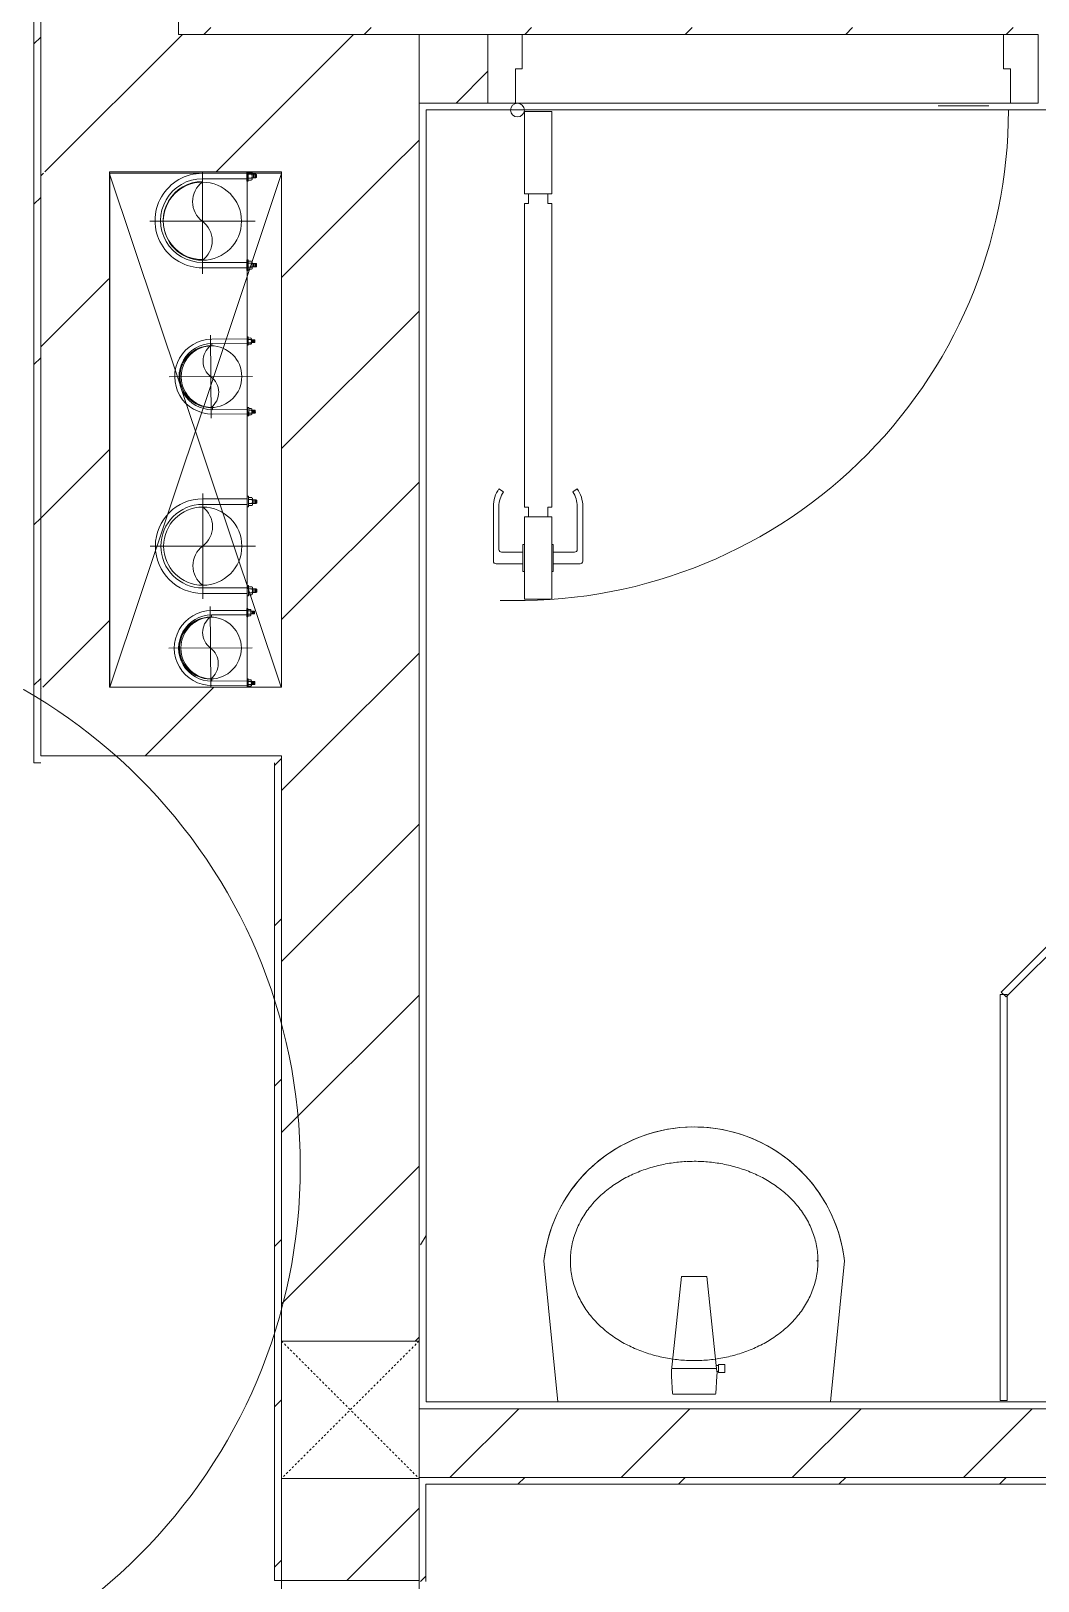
# Model space of a CAD drawing. Header units: millimetres. Extents: x 5357 to 201988, y -16345 to 109895.
# Drawn here: x 118488 to 119953, y 64686 to 66942 of the extents above; entities that cross this region are included whole.
import ezdxf

# ---------------------------------------------------------------- set-up
doc = ezdxf.new("R2010")
doc.units = ezdxf.units.MM
for name, pattern in [('Dash', [6, 3, -3]), ('Dash - Tight', [4.5, 3, -1.5]), ('IMPORT-CENTER _3_', [10.16, 6.35, -1.27, 1.27, -1.27])]:
    doc.linetypes.add(name, pattern=pattern)
for name, color, linetype, lineweight in [('0-1', 7, 'Continuous', 5), ('0-2', 53, 'Continuous', 9), ('A-CLNG', 13, 'Continuous', 9), ('A-DETL-GENF-1', 53, 'Continuous', 9), ('A-DETL-GENF-3', 92, 'Dash - Tight', 9), ('A-DETL-MEDM', 33, 'Continuous', 18), ('A-DOOR', 31, 'Continuous', 9), ('A-DOOR-1', 53, 'Continuous', 9), ('A-DOOR-FRAM', 31, 'Continuous', 9), ('A-FLOR-1', 10, 'Continuous', 9), ('A-FLOR-2', 53, 'Continuous', 9), ('A-GLAZ-CURT-1', 53, 'Continuous', 9), ('A-WALL', 113, 'Continuous', 9), ('A-WALL-1', 9, 'Continuous', 18), ('A-WALL-4', 113, 'Continuous', 18), ('A-WALL-PATT-1', 10, 'Continuous', 9), ('A-WALL-PATT-2', 53, 'Continuous', 9), ('A-WALL-PATT-3', 111, 'Continuous', 9), ('G-IMPT', 8, 'Continuous', 9), ('G-IMPT-2', 8, 'IMPORT-CENTER _3_', 9), ('I-WALL-1', 9, 'Continuous', 18), ('I-WALL-3', 2, 'Continuous', 18), ('M-EQPM', 50, 'Continuous', 9), ('P-SANR-FIXT-1', 53, 'Continuous', 9), ('P-SANR-FIXT-2', 221, 'Continuous', 9), ('S-COLS', 52, 'Continuous', 9), ('S-COLS-5', 52, 'Continuous', 18), ('S-COLS-6', 52, 'Dash', 9), ('S-COLS-HDLN', 52, 'Dash', 9)]:
    doc.layers.add(name, color=color, linetype=linetype, lineweight=lineweight)
pattern_1 = [(45, (0, 0), (-116.67262, 116.67262), [])]
pattern_2 = [(0, (0, 0), (894.08, 223.52), [73.762, -596.798, 73.762, -596.798, -3576.32]), (0, (0, 0), (894.08, 223.52), [-1341.12, 73.762, -1267.358, 73.762, -596.798, -1564.64]), (0, (0, 0), (894.08, 223.52), [-3352.8, 73.762, -373.278, 73.762, -1043.838]), (120, (335.28, 111.76), (-640.614, 662.536), [73.762, -596.798, 73.762, -4173.118]), (120, (335.28, 111.76), (-640.614, 662.536), [-744.322, -596.798, 73.762, -1267.358, -2235.2]), (120, (335.28, 111.76), (-640.614, 662.536), [-2682.24, 73.762, -596.798, 73.762, -1490.878]), (120, (335.28, 111.76), (-640.614, 662.536), [-3426.562, -373.278, 73.762, -1043.838]), (240, (447.04, 558.8), (-253.466, -886.056), [73.762, -596.798, 73.762, -4173.118]), (240, (447.04, 558.8), (-253.466, -886.056), [-744.322, -596.798, 73.762, -1267.358, -2235.2]), (240, (447.04, 558.8), (-253.466, -886.056), [-2682.24, 73.762, -596.798, 73.762, -1490.878]), (240, (447.04, 558.8), (-253.466, -886.056), [-3426.562, -373.278, 73.762, -1043.838])]
pattern_3 = [(45, (0, 0), (-124.4508, 124.4508), [])]

# ---------------------------------------------------------------- blocks, each defined once
blk = doc.blocks.new('NCV_TKTC_KET CAU_rvt-1-TKCS_MB SÂN ĐƯỜNG NỘI BỘ')
at = {"layer": 'A-FLOR-1'}
for p, q in [((118502.6, 66936.9), (118502.6, 69836.9)), ((118502.6, 66736.9), (118502.6, 66936.9)), ((118502.6, 66936.9), (118502.6, 66736.9)), ((118852.5, 66734.9), (118602.6, 66734.9)), ((118602.6, 66734.9), (118602.6, 65986.9)), ((118532.8, 65886.9), (118502.6, 65886.9)), ((118502.6, 65886.9), (118532.8, 65886.9))]:
    blk.add_line(p, q, dxfattribs=at)
at = {"layer": 'A-FLOR-2'}
for p, q in [((118602.6, 66734.9), (118852.5, 66734.9)), ((118602.6, 65986.9), (118602.6, 66734.9))]:
    blk.add_line(p, q, dxfattribs=at)
blk = doc.blocks.new('DOOR_CW_01 CANH MO-PANEL KINH - DIG_02-800x2200-CỬA NHÔM KÍNH-401063-TKCS_MB SÂN ĐƯỜNG NỘI BỘ')
at = {"layer": 'A-DETL-GENF-1'}
for p, q in [((-347, -182), (-347, -62)), ((-347, -62), (-307, -62)), ((-307, -62), (-307, -182)), ((-307, -182), (-347, -182)), ((-347, -196), (-341, -196)), ((-347, -638), (-347, -196)), ((-341, -196), (-341, -182)), ((-341, -182), (-313, -182)), ((-313, -182), (-313, -196)), ((-307, -196), (-313, -196)), ((-307, -196), (-307, -638)), ((-383.9, -611.2), (-377.3, -615.8)), ((-270.1, -611.2), (-276.7, -615.8)), ((-392, -637), (-392, -716.5)), ((-384, -699.5), (-384, -637)), ((-347, -638), (-341, -638)), ((-307, -652), (-347, -652)), ((-347, -652), (-347, -772)), ((-341, -652), (-341, -638)), ((-313, -652), (-341, -652)), ((-307, -638), (-313, -638)), ((-313, -638), (-313, -652)), ((-307, -772), (-307, -652)), ((-270, -699.5), (-270, -637)), ((-262, -637), (-262, -716.5)), ((-349, -692.2), (-349, -731.8)), ((-347, -692.2), (-349, -692.2)), ((-347, -692.2), (-347, -731.8)), ((-307, -692.2), (-307, -731.8)), ((-307, -692.2), (-305, -692.2)), ((-305, -692.2), (-305, -731.8)), ((-349, -720.5), (-388, -720.5)), ((-349, -703.5), (-380, -703.5)), ((-305, -703.5), (-274, -703.5)), ((-305, -720.5), (-266, -720.5)), ((-349, -731.8), (-347, -731.8)), ((-305, -731.8), (-307, -731.8)), ((-347, -772), (-307, -772))]:
    blk.add_line(p, q, dxfattribs=at)
blk.add_circle((-357, -60), 10, dxfattribs=at)
for centre, radius, start, end in [((-357, -60), 714, 268, 0), ((-347, -637), 45, 145, 180), ((-347, -637), 37, 145, 180), ((-307, -637), 37, 0, 35), ((-307, -637), 45, 360, 35), ((-388, -716.5), 4, 180, 270), ((-380, -699.5), 4, 180, 270), ((-274, -699.5), 4, 270, 0), ((-266, -716.5), 4, 270, 0)]:
    blk.add_arc(centre, radius, start, end, dxfattribs=at)
at = {"layer": 'A-DOOR-1'}
for p, q in [((-400, -50), (-400, 50)), ((-400, 50), (-350, 50)), ((-350, 50), (-350, 0)), ((350, 0), (350, 50)), ((350, 50), (400, 50)), ((400, 50), (400, -50)), ((-360, 0), (-360, -50)), ((-350, 0), (-360, 0)), ((360, 0), (350, 0)), ((360, -50), (360, 0)), ((-360, -50), (-400, -50)), ((-357, -50), (-332, -50)), ((400, -50), (360, -50))]:
    blk.add_line(p, q, dxfattribs=at)
blk = doc.blocks.new('bonruatreo - Chậu rửa-V225-TKCS_MB SÂN ĐƯỜNG NỘI BỘ')
at = {"layer": 'P-SANR-FIXT-1'}
for p, q in [((198.4, 0), (-198.4, 0)), ((165, 0), (-165, 0)), ((218.6, -205), (198.4, 0)), ((-198.4, 0), (-218.6, -205)), ((-180.6, -205), (-177.8, -205))]:
    blk.add_line(p, q, dxfattribs=at)
at = {"layer": 'P-SANR-FIXT-1', "flags": 128}
blk.add_lwpolyline([(218.6, -205), (217.4, -213.7), (215.9, -222.4), (214, -231), (211.8, -239.5), (209.3, -247.9), (206.4, -256.2), (203.2, -264.4), (199.6, -272.5), (195.8, -280.4), (191.6, -288.1), (187.1, -295.7), (182.3, -303.1), (177.3, -310.3), (171.9, -317.3), (166.3, -324.1), (160.4, -330.6), (154.2, -336.9), (147.8, -342.9), (141.2, -348.7), (134.3, -354.2), (127.3, -359.4), (120, -364.4), (112.5, -369), (104.9, -373.4), (97.1, -377.4), (89.1, -381.2), (81, -384.6), (72.7, -387.6), (64.4, -390.4), (55.9, -392.8), (47.3, -394.8), (38.7, -396.6), (30, -397.9), (21.3, -399), (12.5, -399.6), (3.7, -400), (-5.1, -399.9), (-13.9, -399.6), (-22.6, -398.8), (-31.4, -397.8), (-40.1, -396.3), (-48.7, -394.5), (-57.2, -392.4), (-65.7, -390), (-74, -387.2), (-82.2, -384.1), (-90.3, -380.6), (-98.3, -376.8), (-106.1, -372.7), (-113.7, -368.3), (-121.1, -363.6), (-128.4, -358.7), (-135.4, -353.4), (-142.2, -347.8), (-148.8, -342), (-155.2, -335.9), (-161.3, -329.6), (-167.2, -323), (-172.8, -316.2), (-178.1, -309.2), (-183.1, -302), (-187.8, -294.6), (-192.2, -287), (-196.4, -279.2), (-200.2, -271.3), (-203.7, -263.2), (-206.8, -255), (-209.7, -246.6), (-212.2, -238.2), (-214.3, -229.7), (-216.1, -221.1), (-217.6, -212.4), (-218.6, -205)], dxfattribs=at)
at = {"layer": 'P-SANR-FIXT-1'}
blk.add_arc((0, -180), 220, 186.525, 353.475, dxfattribs=at)
for points in [[(-180, -205), (-180, -197.6), (-178.6, -182.7), (-172.4, -161.2), (-162.5, -141.1), (-149.4, -123), (-133.8, -107), (-116.1, -93.4), (-96.9, -82.1), (-76.5, -73.2), (-55.2, -66.5), (-33.3, -62.1), (-11.2, -59.9), (11.1, -59.9), (33.3, -62.1), (55.2, -66.5), (76.5, -73.2), (96.9, -82.1), (116.1, -93.4), (133.8, -107.1), (149.5, -123), (162.5, -141.2), (172.4, -161.2), (178.6, -182.7), (180, -197.6), (180, -205)], [(11.1, -349.7), (3.7, -350.1), (-11.2, -350.1), (-33.3, -347.9), (-55.2, -343.5), (-76.5, -336.8), (-96.9, -327.9), (-116.1, -316.6), (-133.8, -303), (-149.4, -287), (-162.5, -268.9), (-172.4, -248.8), (-178.6, -227.3), (-180, -212.4), (-180, -205)]]:
    blk.add_open_spline(points, degree=3, dxfattribs=at)
blk.add_open_spline([(180, -205), (180, -212.4), (178.6, -227.3), (172.4, -248.8), (162.5, -268.8), (149.5, -287), (133.8, -302.9), (116.1, -316.6), (96.9, -327.9), (76.5, -336.8), (55.2, -343.5), (33.6, -347.8), (19.1, -349.3), (12, -349.7)], degree=3, knots=[-1, -1, -1, -1, -0.9565217, -0.9130435, -0.8695652, -0.826087, -0.7826087, -0.7391304, -0.6956522, -0.6521739, -0.6086957, -0.5652174, -0.5234029, -0.5234029, -0.5234029, -0.5234029], dxfattribs=at)
at = {"layer": 'P-SANR-FIXT-2'}
for p, q in [((-33, -37.3), (-31.4, -12.2)), ((-30.2, -11), (30.2, -11)), ((31.4, -12.2), (33, -37.3)), ((-44.7, -42.8), (-35.6, -42.8)), ((-44.7, -54.2), (-44.7, -42.8)), ((-35.6, -42.8), (-35.6, -44.2)), ((-35.6, -44.2), (-33.1, -44.2)), ((-35.6, -44.2), (-35.6, -52.9)), ((-32.2, -52.9), (-33.1, -44.2)), ((-35.6, -54.2), (-44.7, -54.2)), ((-35.6, -52.9), (-35.6, -54.2)), ((-32.2, -52.9), (-35.6, -52.9)), ((32.7, -48.5), (-32.7, -48.5)), ((-18.5, -182.5), (-32.2, -52.9)), ((33, -45.4), (18.5, -182.5)), ((18.5, -182.5), (-18.5, -182.5))]:
    blk.add_line(p, q, dxfattribs=at)
for centre, radius, start, end in [((-30.1, -12.3), 1.3, 91.2278, 176.4003), ((30.1, -12.3), 1.3, 3.5997, 88.7722), ((5.5, -41.4), 38.7, 173.966, 184.1457), ((-5.5, -41.4), 38.7, 353.966, 6.034)]:
    blk.add_arc(centre, radius, start, end, dxfattribs=at)
blk = doc.blocks.new('System Panel - Glazed-850628-TKCS_MB SÂN ĐƯỜNG NỘI BỘ')
at = {"layer": 'A-GLAZ-CURT-1'}
for p, q in [((295.3, 5), (-295.3, 5)), ((-295.3, 5), (-295.3, -5)), ((295.3, -5), (295.3, 5)), ((-295.3, -5), (295.3, -5))]:
    blk.add_line(p, q, dxfattribs=at)
blk = doc.blocks.new('System Panel - Glazed-850629-TKCS_MB SÂN ĐƯỜNG NỘI BỘ')
at = {"layer": 'A-GLAZ-CURT-1'}
for p, q in [((316.6, 5), (-316.6, 5)), ((-316.6, 5), (-316.6, -5)), ((316.6, -5), (316.6, 5)), ((-316.6, -5), (316.6, -5))]:
    blk.add_line(p, q, dxfattribs=at)
blk = doc.blocks.new('NCV_TKTC_TANG 1_rvt-1-TKCS_MB SÂN ĐƯỜNG NỘI BỘ')
at = {"layer": 'A-WALL-PATT-1'}
h = blk.add_hatch(dxfattribs=at)
h.set_pattern_fill('FP_1', color=256, style=0, pattern_type=2)
h.set_pattern_definition(pattern_3)
h.paths.add_polyline_path([(119952.6, 66836.9), (120852.6, 66836.9), (120852.6, 66936.9), (119952.6, 66936.9), (119952.6, 66886.9)])
h.paths.add_polyline_path([(119152.5, 66837), (119152.6, 66837), (119152.6, 66936.9), (119052.6, 66936.9), (119052.6, 66837), (119138, 66837)])
h = blk.add_hatch(dxfattribs=at)
h.set_pattern_fill('FP_3', color=256, style=0, pattern_type=2)
h.set_pattern_definition(pattern_2)
h.paths.add_polyline_path([(119152.6, 66827), (120852.6, 66827), (120852.5, 66836.9), (119052.6, 66836.9), (119052.6, 66827), (119138, 66827)])
h = blk.add_hatch(dxfattribs=at)
h.set_pattern_fill('FP_3', color=256, style=0, pattern_type=2)
h.set_pattern_definition(pattern_2)
h.paths.add_polyline_path([(119052.6, 64936.9), (119062.6, 64936.9), (119062.6, 66827), (119052.6, 66827), (119052.6, 65036.9)])
h = blk.add_hatch(dxfattribs=at)
h.set_pattern_fill('FP_3', color=256, style=0, pattern_type=2)
h.set_pattern_definition(pattern_2)
h.paths.add_polyline_path([(119290.6, 64936.9), (120842.6, 64936.9), (120842.6, 64946.9), (119062.6, 64946.9), (119062.6, 64936.9), (119255.1, 64936.9)])
h = blk.add_hatch(dxfattribs=at)
h.set_pattern_fill('FP_1', color=256, style=0, pattern_type=2)
h.set_pattern_definition(pattern_3)
h.paths.add_polyline_path([(120952.6, 64836.9), (122752.6, 64836.9), (122752.6, 64936.9), (120952.6, 64936.9)])
h.paths.add_polyline_path([(120852.6, 64836.9), (120852.6, 64936.9), (119052.6, 64936.9), (119052.6, 64836.9), (120349.9, 64836.9)])
at = {"layer": 'A-WALL-PATT-2'}
h = blk.add_hatch(dxfattribs=at)
h.set_pattern_fill('FP_2', color=256, style=0, pattern_type=2)
h.set_pattern_definition(pattern_1)
h.paths.add_polyline_path([(122752.6, 66936.9), (122750.1, 66946.9), (118702.6, 66946.9), (118702.6, 66936.9), (122360.5, 66936.9)])
h = blk.add_hatch(dxfattribs=at)
h.set_pattern_fill('FP_2', color=256, style=0, pattern_type=2)
h.set_pattern_definition(pattern_1)
h.paths.add_polyline_path([(119062.5, 61836.9), (119062.5, 63595.3), (119052.5, 63595.3), (119052.5, 61836.9)])
h.paths.add_polyline_path([(119062.5, 64685.3), (119062.5, 64836.9), (119052.5, 64835.3), (119052.6, 64685.3)])
h = blk.add_hatch(dxfattribs=at)
h.set_pattern_fill('FP_2', color=256, style=0, pattern_type=2)
h.set_pattern_definition(pattern_1)
h.paths.add_polyline_path([(119062.5, 64826.9), (122862.6, 64826.9), (122862.6, 64836.9), (119062.5, 64836.9), (119062.5, 64827.4)])
at = {"layer": 'A-WALL-1'}
for p, q in [((119152.6, 66936.9), (119052.6, 66936.9)), ((119052.6, 66936.9), (119052.6, 66836.9)), ((119052.6, 66836.9), (119152.6, 66836.9)), ((120852.6, 64936.9), (119052.6, 64936.9)), ((119052.6, 64936.9), (119052.6, 64836.9)), ((119052.6, 64836.9), (120852.6, 64836.9))]:
    blk.add_line(p, q, dxfattribs=at)
at = {"layer": 'I-WALL-1'}
for p, q in [((118702.6, 66946.9), (118702.6, 66936.9)), ((118702.6, 66936.9), (119152.6, 66936.9)), ((119202.6, 66936.9), (119902.6, 66936.9)), ((119152.6, 66837), (119052.6, 66837)), ((119052.6, 66837), (119052.6, 66827)), ((119052.6, 66827), (119052.6, 64936.9)), ((119062.6, 66827), (120842.6, 66827)), ((119062.6, 64946.9), (119062.6, 66827)), ((119912.6, 66837), (119192.6, 66837)), ((119254.1, 64946.9), (119062.6, 64946.9)), ((120842.6, 64946.9), (119651, 64946.9)), ((119052.6, 64936.9), (119062.6, 64936.9)), ((119062.6, 64936.9), (120842.6, 64936.9)), ((119062.5, 64836.9), (119052.5, 64836.9)), ((119052.5, 64836.9), (119052.5, 64686.9)), ((120852.6, 64836.9), (119062.5, 64836.9)), ((119062.5, 64685.3), (119062.5, 64826.9)), ((119062.5, 64826.9), (122862.6, 64826.9))]:
    blk.add_line(p, q, dxfattribs=at)
at = {"layer": 'A-DOOR-1'}
blk.add_blockref('DOOR_CW_01 CANH MO-PANEL KINH - DIG_02-800x2200-CỬA NHÔM KÍNH-401063-TKCS_MB SÂN ĐƯỜNG NỘI BỘ', (119552.6, 66886.9), dxfattribs=at)
at = {"layer": 'A-GLAZ-CURT-1'}
for name, p, rotation in [('System Panel - Glazed-850629-TKCS_MB SÂN ĐƯỜNG NỘI BỘ', (120126.4, 65763.5), 44.99999999999893), ('System Panel - Glazed-850628-TKCS_MB SÂN ĐƯỜNG NỘI BỘ', (119902.6, 65244.3), 89.99999999999919)]:
    blk.add_blockref(name, p, dxfattribs=dict(at, rotation=rotation))
at = {"layer": 'P-SANR-FIXT-1', "rotation": 180}
blk.add_blockref('bonruatreo - Chậu rửa-V225-TKCS_MB SÂN ĐƯỜNG NỘI BỘ', (119452.6, 64946.9), dxfattribs=at)
blk = doc.blocks.new('TKTC_XREF_251221_MB TANG 1 - TKTC_XREF_260130_MB TANG 1_dwg_CUM U_DN100-V386-TKCS_MB SÂN ĐƯỜNG NỘI BỘ')
at = {"layer": 'G-IMPT'}
for p, q in [((-79.1, 66.6), (-79.1, 63.4)), ((-76.6, 66.6), (-76.6, 63.4)), ((-74.6, 66.6), (-74.6, 63.4)), ((-72.7, 69.3), (-72.7, 60.7)), ((-66.9, 67.9), (-71.7, 67.9)), ((-66.9, 62.1), (-71.7, 62.1)), ((-65, 69), (0, 69)), ((-79.1, -63.4), (-79.1, -66.6)), ((-76.6, -63.4), (-76.6, -66.6)), ((-74.6, -63.4), (-74.6, -66.6)), ((-72.7, -60.7), (-72.7, -69.3)), ((-66.9, -62.1), (-71.7, -62.1)), ((-66.9, -67.9), (-71.7, -67.9)), ((-66.9, -72.7), (-66.9, -70.8)), ((-65, -69), (0, -69))]:
    blk.add_line(p, q, dxfattribs=at)
at = {"layer": 'G-IMPT', "flags": 128}
for points in [[(-72.7, 67.6), (-78.1, 67.6), (-78.1, 62.4), (-72.7, 62.4)], [(-71.7, 59.2), (-66.9, 59.2), (-66.9, 70.8), (-71.7, 70.8)], [(-66.9, 70.8), (-66.9, 72.7), (-65, 72.7), (-65, 57.3), (-66.9, 57.3), (-66.9, 59.2)], [(-65, 61), (0, 61), (0, 57)], [(-65, -61), (0, -61), (0, -57)], [(-72.7, -62.4), (-78.1, -62.4), (-78.1, -67.6), (-72.7, -67.6)], [(-71.7, -70.8), (-66.9, -70.8), (-66.9, -59.2), (-71.7, -59.2)], [(-66.9, -59.2), (-66.9, -57.3), (-65, -57.3), (-65, -72.6)]]:
    blk.add_lwpolyline(points, dxfattribs=at)
at = {"layer": 'G-IMPT'}
for centre, radius, start, end in [((-78.1, 66.6), 0.96, 90, 180), ((-78.1, 63.4), 0.96, 180, 270), ((-71.1, 69.3), 1.56, 112.6199, 247.3801), ((-67.9, 65), 4.8, 143.1301, 216.8699), ((-71.1, 60.7), 1.56, 112.6199, 247.3801), ((0, 0), 69, 270, 90), ((0, 0), 61, 270, 90), ((0, 0), 57, 270, 90), ((-78.1, -63.4), 0.96, 90, 180), ((-78.1, -66.6), 0.96, 180, 270), ((-71.1, -60.7), 1.56, 112.6199, 247.3801), ((-67.9, -65), 4.8, 143.1301, 216.8699), ((-71.1, -69.3), 1.56, 112.6199, 247.3801)]:
    blk.add_arc(centre, radius, start, end, dxfattribs=at)
blk = doc.blocks.new('TKTC_XREF_251221_MB TANG 1 - TKTC_XREF_260130_MB TANG 1_dwg_$cc-V387-TKCS_MB SÂN ĐƯỜNG NỘI BỘ')
at = {"layer": 'G-IMPT'}
blk.add_circle((0, 0), 0.5, dxfattribs=at)
for centre, radius, start, end in [((0, 0), 0.5, 90, 270), ((0.188, 0.25), 0.313, 126.8699, 233.1301), ((-0.188, -0.25), 0.313, 306.8699, 53.1301)]:
    blk.add_arc(centre, radius, start, end, dxfattribs=at)
at = {"layer": 'G-IMPT-2'}
for p, q in [((0, -0.633), (0, 0.673)), ((-0.673, 0), (0.673, 0))]:
    blk.add_line(p, q, dxfattribs=at)
blk = doc.blocks.new('TKTC_XREF_251221_MB TANG 1 - TKTC_XREF_260130_MB TANG 1_dwg_$cc-V370-TKCS_MB SÂN ĐƯỜNG NỘI BỘ')
at = {"layer": 'G-IMPT'}
blk.add_circle((0, 0), 0.5, dxfattribs=at)
for centre, radius, start, end in [((0, 0), 0.5, 90, 270), ((0.188, 0.25), 0.313, 126.8699, 233.1301), ((-0.188, -0.25), 0.313, 306.8699, 53.1301)]:
    blk.add_arc(centre, radius, start, end, dxfattribs=at)
at = {"layer": 'G-IMPT-2'}
for p, q in [((0, -0.673), (0, 0.673)), ((-0.673, 0), (0.673, 0))]:
    blk.add_line(p, q, dxfattribs=at)
blk = doc.blocks.new('TKTC_XREF_251221_MB TANG 1 - TKTC_XREF_260130_MB TANG 1_dwg_CUM U_DN100-4202112-TKCS_MB SÂN ĐƯỜNG NỘI BỘ')
at = {"layer": 'G-IMPT'}
for p, q in [((-72.7, 69.3), (-72.7, 60.7)), ((-66.9, 67.9), (-71.7, 67.9)), ((-65, 69), (0, 69)), ((-79.1, 66.6), (-79.1, 63.4)), ((-76.6, 66.6), (-76.6, 63.4)), ((-74.6, 66.6), (-74.6, 63.4)), ((-66.9, 62.1), (-71.7, 62.1)), ((-79.1, -63.4), (-79.1, -66.6)), ((-76.6, -63.4), (-76.6, -66.6)), ((-74.6, -63.4), (-74.6, -66.6)), ((-72.7, -60.7), (-72.7, -69.3)), ((-66.9, -62.1), (-71.7, -62.1)), ((-66.9, -67.9), (-71.7, -67.9)), ((-65, -69), (0, -69))]:
    blk.add_line(p, q, dxfattribs=at)
at = {"layer": 'G-IMPT', "flags": 128}
for points in [[(-71.7, 59.2), (-66.9, 59.2), (-66.9, 70.8), (-71.7, 70.8)], [(-66.9, 70.8), (-66.9, 72.7), (-65, 72.7), (-65, 57.3), (-66.9, 57.3), (-66.9, 59.2)], [(-72.7, 67.6), (-78.1, 67.6), (-78.1, 62.4), (-72.7, 62.4)], [(-65, 61), (0, 61), (0, 57)], [(-72.7, -62.4), (-78.1, -62.4), (-78.1, -67.6), (-72.7, -67.6)], [(-71.7, -70.8), (-66.9, -70.8), (-66.9, -59.2), (-71.7, -59.2)], [(-66.9, -59.2), (-66.9, -57.3), (-65, -57.3), (-65, -72.7), (-66.9, -72.7), (-66.9, -70.8)], [(-65, -61), (0, -61), (0, -57)]]:
    blk.add_lwpolyline(points, dxfattribs=at)
at = {"layer": 'G-IMPT'}
for centre, radius, start, end in [((-71.1, 69.3), 1.56, 112.6199, 247.3801), ((-67.9, 65), 4.8, 143.1301, 216.8699), ((0, 0), 69, 270, 90), ((-78.1, 66.6), 0.96, 90, 180), ((-78.1, 63.4), 0.96, 180, 270), ((-71.1, 60.7), 1.56, 112.6199, 247.3801), ((0, 0), 61, 270, 90), ((0, 0), 57, 270, 90), ((-78.1, -63.4), 0.96, 90, 180), ((-78.1, -66.6), 0.96, 180, 270), ((-71.1, -60.7), 1.56, 112.6199, 247.3801), ((-67.9, -65), 4.8, 143.1301, 216.8699), ((-71.1, -69.3), 1.56, 112.6199, 247.3801)]:
    blk.add_arc(centre, radius, start, end, dxfattribs=at)
blk = doc.blocks.new('TKTC_XREF_251221_MB TANG 1 - TKTC_XREF_260130_MB TANG 1_dwg_CUM U_DN100-V388-TKCS_MB SÂN ĐƯỜNG NỘI BỘ')
at = {"layer": 'G-IMPT'}
for p, q in [((-72.7, 69.3), (-72.7, 60.7)), ((-66.9, 67.9), (-71.7, 67.9)), ((-65, 69), (0, 69)), ((-79.1, 66.6), (-79.1, 63.4)), ((-76.6, 66.6), (-76.6, 63.4)), ((-74.6, 66.6), (-74.6, 63.4)), ((-66.9, 62.1), (-71.7, 62.1)), ((-79.1, -63.4), (-79.1, -66.6)), ((-76.6, -63.4), (-76.6, -66.6)), ((-74.6, -63.4), (-74.6, -66.6)), ((-72.7, -60.7), (-72.7, -69.3)), ((-66.9, -62.1), (-71.7, -62.1)), ((-66.9, -67.9), (-71.7, -67.9)), ((-65, -69), (0, -69))]:
    blk.add_line(p, q, dxfattribs=at)
at = {"layer": 'G-IMPT', "flags": 128}
for points in [[(-71.7, 59.2), (-66.9, 59.2), (-66.9, 70.8), (-71.7, 70.8)], [(-66.9, 70.8), (-66.9, 72.7), (-65, 72.7), (-65, 57.3), (-66.9, 57.3), (-66.9, 59.2)], [(-72.7, 67.6), (-78.1, 67.6), (-78.1, 62.4), (-72.7, 62.4)], [(-65, 61), (0, 61), (0, 57)], [(-72.7, -62.4), (-78.1, -62.4), (-78.1, -67.6), (-72.7, -67.6)], [(-71.7, -70.8), (-66.9, -70.8), (-66.9, -59.2), (-71.7, -59.2)], [(-66.9, -59.2), (-66.9, -57.3), (-65, -57.3), (-65, -71)], [(-65, -61), (0, -61), (0, -57)]]:
    blk.add_lwpolyline(points, dxfattribs=at)
at = {"layer": 'G-IMPT'}
for centre, radius, start, end in [((-71.1, 69.3), 1.56, 112.6199, 247.3801), ((-67.9, 65), 4.8, 143.1301, 216.8699), ((0, 0), 69, 270, 90), ((-78.1, 66.6), 0.96, 90, 180), ((-78.1, 63.4), 0.96, 180, 270), ((-71.1, 60.7), 1.56, 112.6199, 247.3801), ((0, 0), 61, 270, 90), ((0, 0), 57, 270, 90), ((-78.1, -63.4), 0.96, 90, 180), ((-78.1, -66.6), 0.96, 180, 270), ((-71.1, -60.7), 1.56, 112.6199, 247.3801), ((-67.9, -65), 4.8, 143.1301, 216.8699), ((-71.1, -69.3), 1.56, 112.6199, 247.3801)]:
    blk.add_arc(centre, radius, start, end, dxfattribs=at)
blk = doc.blocks.new('TKTC_XREF_251221_MB TANG 1 - TKTC_XREF_260130_MB TANG 1_dwg_$cc-V389-TKCS_MB SÂN ĐƯỜNG NỘI BỘ')
at = {"layer": 'G-IMPT'}
blk.add_circle((0, 0), 0.5, dxfattribs=at)
for centre, radius, start, end in [((0, 0), 0.5, 90, 270), ((0.188, 0.25), 0.313, 126.8699, 233.1301), ((-0.188, -0.25), 0.313, 306.8699, 53.1301)]:
    blk.add_arc(centre, radius, start, end, dxfattribs=at)
at = {"layer": 'G-IMPT-2'}
for p, q in [((0, -0.673), (0, 0.631)), ((-0.673, 0), (0.673, 0))]:
    blk.add_line(p, q, dxfattribs=at)
blk = doc.blocks.new('TKTC_XREF_251221_MB TANG 1 - TKTC_XREF_260130_MB TANG 1_dwg_CUM U_DN100-4202115-TKCS_MB SÂN ĐƯỜNG NỘI BỘ')
at = {"layer": 'G-IMPT'}
for p, q in [((-79.1, 66.6), (-79.1, 63.4)), ((-76.6, 66.6), (-76.6, 63.4)), ((-74.6, 66.6), (-74.6, 63.4)), ((-72.7, 69.3), (-72.7, 60.7)), ((-66.9, 67.9), (-71.7, 67.9)), ((-66.9, 62.1), (-71.7, 62.1)), ((-65, 69), (0, 69)), ((-79.1, -63.4), (-79.1, -66.6)), ((-76.6, -63.4), (-76.6, -66.6)), ((-74.6, -63.4), (-74.6, -66.6)), ((-72.7, -60.7), (-72.7, -69.3)), ((-66.9, -62.1), (-71.7, -62.1)), ((-66.9, -67.9), (-71.7, -67.9)), ((-65, -69), (0, -69))]:
    blk.add_line(p, q, dxfattribs=at)
at = {"layer": 'G-IMPT', "flags": 128}
for points in [[(-72.7, 67.6), (-78.1, 67.6), (-78.1, 62.4), (-72.7, 62.4)], [(-71.7, 59.2), (-66.9, 59.2), (-66.9, 70.8), (-71.7, 70.8)], [(-66.9, 70.8), (-66.9, 72.7), (-65, 72.7), (-65, 57.3), (-66.9, 57.3), (-66.9, 59.2)], [(-65, 61), (0, 61), (0, 57)], [(-65, -61), (0, -61), (0, -57)], [(-72.7, -62.4), (-78.1, -62.4), (-78.1, -67.6), (-72.7, -67.6)], [(-71.7, -70.8), (-66.9, -70.8), (-66.9, -59.2), (-71.7, -59.2)], [(-66.9, -59.2), (-66.9, -57.3), (-65, -57.3), (-65, -72.7), (-66.9, -72.7), (-66.9, -70.8)]]:
    blk.add_lwpolyline(points, dxfattribs=at)
at = {"layer": 'G-IMPT'}
for centre, radius, start, end in [((-78.1, 66.6), 0.96, 90, 180), ((-78.1, 63.4), 0.96, 180, 270), ((-71.1, 69.3), 1.56, 112.6199, 247.3801), ((-67.9, 65), 4.8, 143.1301, 216.8699), ((-71.1, 60.7), 1.56, 112.6199, 247.3801), ((0, 0), 69, 270, 90), ((0, 0), 61, 270, 90), ((0, 0), 57, 270, 90), ((-78.1, -63.4), 0.96, 90, 180), ((-78.1, -66.6), 0.96, 180, 270), ((-71.1, -60.7), 1.56, 112.6199, 247.3801), ((-67.9, -65), 4.8, 143.1301, 216.8699), ((-71.1, -69.3), 1.56, 112.6199, 247.3801)]:
    blk.add_arc(centre, radius, start, end, dxfattribs=at)
blk = doc.blocks.new('TKTC_XREF_251221_MB TANG 1 - TKTC_XREF_260130_MB TANG 1_dwg_$cc-4202118-TKCS_MB SÂN ĐƯỜNG NỘI BỘ')
at = {"layer": 'G-IMPT'}
blk.add_circle((0, 0), 0.5, dxfattribs=at)
for centre, radius, start, end in [((0, 0), 0.5, 90, 270), ((0.188, 0.25), 0.313, 126.8699, 233.1301), ((-0.188, -0.25), 0.313, 306.8699, 53.1301)]:
    blk.add_arc(centre, radius, start, end, dxfattribs=at)
at = {"layer": 'G-IMPT-2'}
for p, q in [((0, -0.673), (0, 0.673)), ((-0.673, 0), (0.673, 0))]:
    blk.add_line(p, q, dxfattribs=at)
blk = doc.blocks.new('TKTC_XREF_251221_MB TANG 1 - TKTC_XREF_260130_MB TANG 1_dwg-4202109-TKCS_MB SÂN ĐƯỜNG NỘI BỘ')
at = {"layer": 'G-IMPT'}
for p, q in [((-84349, -335359.7), (-84349, -334609.7)), ((-84299.2, -334609.6), (-84299.2, -335359.7))]:
    blk.add_line(p, q, dxfattribs=at)
for name, p, xscale, yscale, zscale, rotation in [('TKTC_XREF_251221_MB TANG 1 - TKTC_XREF_260130_MB TANG 1_dwg_$cc-V389-TKCS_MB SÂN ĐƯỜNG NỘI BỘ', (-84414.3, -334681.5), 113.7150000000091, 113.7150000000091, 113.7150000000091, 359.9990086636432), ('TKTC_XREF_251221_MB TANG 1 - TKTC_XREF_260130_MB TANG 1_dwg_CUM U_DN100-V388-TKCS_MB SÂN ĐƯỜNG NỘI BỘ', (-84414.3, -334680.6), 0.9975000000000005, 0.9975000000000005, 0.9975000000000005, 180.000991338195), ('TKTC_XREF_251221_MB TANG 1 - TKTC_XREF_260130_MB TANG 1_dwg_$cc-4202118-TKCS_MB SÂN ĐƯỜNG NỘI BỘ', (-84402, -334907.7), 90.00000000005107, 90.00000000005107, 90.00000000005107, 0.3740267799372842), ('TKTC_XREF_251221_MB TANG 1 - TKTC_XREF_260130_MB TANG 1_dwg_CUM U_DN100-4202112-TKCS_MB SÂN ĐƯỜNG NỘI BỘ', (-84413.8, -335154.4), 0.9974999999999965, 0.9974999999999965, 0.9974999999999965, 180.0009913385626), ('TKTC_XREF_251221_MB TANG 1 - TKTC_XREF_260130_MB TANG 1_dwg_$cc-V387-TKCS_MB SÂN ĐƯỜNG NỘI BỘ', (-84402.6, -335302.7), 90.00000000005107, 90.00000000005107, 90.00000000005107, 0.3740267799372842)]:
    blk.add_blockref(name, p, dxfattribs=dict(xscale=xscale, yscale=yscale, zscale=zscale, rotation=rotation))
at = {"extrusion": (0, 0, -1)}
for name, p, xscale, yscale, zscale, rotation in [('TKTC_XREF_251221_MB TANG 1 - TKTC_XREF_260130_MB TANG 1_dwg_CUM U_DN100-4202115-TKCS_MB SÂN ĐƯỜNG NỘI BỘ', (84400.1, -334907.7), 0.7894736842105242, 0.7894736842105242, -0.7894736842105242, 359.6259732184666), ('TKTC_XREF_251221_MB TANG 1 - TKTC_XREF_260130_MB TANG 1_dwg_$cc-V370-TKCS_MB SÂN ĐƯỜNG NỘI BỘ', (84413.8, -335154.4), 113.7150000000092, 113.7150000000092, -113.7150000000092, 179.9990086636432), ('TKTC_XREF_251221_MB TANG 1 - TKTC_XREF_260130_MB TANG 1_dwg_CUM U_DN100-V386-TKCS_MB SÂN ĐƯỜNG NỘI BỘ', (84400.7, -335302.7), 0.7894736842105242, 0.7894736842105242, -0.7894736842105242, 359.6259732184666)]:
    blk.add_blockref(name, p, dxfattribs=dict(at, xscale=xscale, yscale=yscale, zscale=zscale, rotation=rotation))
blk = doc.blocks.new('TKTC_XREF_251221_MB TANG 1 - TKTC_XREF_251221_MB TANG 1-2038492-TKCS_MB SÂN ĐƯỜNG NỘI BỘ')
blk.add_blockref('TKTC_XREF_251221_MB TANG 1 - TKTC_XREF_260130_MB TANG 1_dwg-4202109-TKCS_MB SÂN ĐƯỜNG NỘI BỘ', (169499.1, 384109.7))
blk = doc.blocks.new('FD_05 - FD_05-1000x2200mm-835433-TKCS_MB SÂN ĐƯỜNG NỘI BỘ')
at = {"layer": 'A-DETL-GENF-3'}
for p, q in [((510, -100), (470, -100)), ((470, -100), (470, -1120)), ((510, -1120), (510, -100)), ((470, -1120), (510, -1120))]:
    blk.add_line(p, q, dxfattribs=at)
blk.add_arc((510, -100), 1020, 180, 267.7525, dxfattribs=at)
at = {"layer": 'A-DOOR-FRAM'}
for p, q in [((-545, 100), (-500, 100)), ((-545, -100), (-545, 100)), ((-500, 100), (-500, -60)), ((500, 100), (545, 100)), ((500, -60), (500, 100)), ((545, 100), (545, -100)), ((-500, -60), (-510, -60)), ((-510, -60), (-510, -100)), ((510, -60), (500, -60)), ((510, -100), (510, -60)), ((-510, -100), (-545, -100)), ((545, -100), (510, -100))]:
    blk.add_line(p, q, dxfattribs=at)
blk = doc.blocks.new('G1_SOF - BO TRU - 200x200-3051103-TKCS_MB SÂN ĐƯỜNG NỘI BỘ')
at = {"layer": 'S-COLS-HDLN'}
for p, q in [((-100, -100), (100, 100)), ((100, -100), (-100, 100))]:
    blk.add_line(p, q, dxfattribs=at)

msp = doc.modelspace()

# ---------------------------------------------------------------- hatches: boundary and pattern name
at = {"layer": 'A-WALL-PATT-3'}
h = msp.add_hatch(dxfattribs=at)
h.set_pattern_fill('FP_2', color=256, style=0, pattern_type=2)
h.set_pattern_definition(pattern_1)
h.paths.add_polyline_path([(118502.5, 65876.9), (118502.5, 70046.9), (118492.5, 70046.9), (118492.5, 65876.9)])
h = msp.add_hatch(dxfattribs=at)
h.set_pattern_fill('FP_1', color=256, style=0, pattern_type=2)
h.set_pattern_definition(pattern_3)
h.paths.add_polyline_path([(118502.8, 66936.9), (118702.6, 66936.9), (118702.6, 69836.9), (118502.6, 69836.9), (118502.6, 66936.9)])
h = msp.add_hatch(dxfattribs=at)
h.set_pattern_fill('FP_1', color=256, style=0, pattern_type=2)
h.set_pattern_definition(pattern_3)
h.paths.add_polyline_path([(118893.2, 66736.9), (119052.5, 66736.9), (119052.5, 66936.9), (118502.6, 66936.9), (118502.6, 66736.9), (118854.1, 66736.9)])
h = msp.add_hatch(dxfattribs=at)
h.set_pattern_fill('FP_1', color=256, style=0, pattern_type=2)
h.set_pattern_definition(pattern_3)
h.paths.add_polyline_path([(118502.5, 65986.9), (118602.5, 65986.9), (118601.2, 66736.9), (118502.5, 66734.9), (118502.5, 66001.7)])
h = msp.add_hatch(dxfattribs=at)
h.set_pattern_fill('FP_1', color=256, style=0, pattern_type=2)
h.set_pattern_definition(pattern_3)
h.paths.add_polyline_path([(118852.5, 65886.9), (119052.5, 65886.9), (119052.5, 66736.9), (118852.5, 66734.9), (118852.5, 65980.6)])
h = msp.add_hatch(dxfattribs=at)
h.set_pattern_fill('FP_1', color=256, style=0, pattern_type=2)
h.set_pattern_definition(pattern_3)
h.paths.add_polyline_path([(118502.6, 65886.9), (118852.5, 65886.9), (118852.5, 65986.9), (118502.5, 65984.9), (118502.5, 65886.9)])
h = msp.add_hatch(dxfattribs=at)
h.set_pattern_fill('FP_2', color=256, style=0, pattern_type=2)
h.set_pattern_definition(pattern_1)
h.paths.add_polyline_path([(118852.5, 61836.9), (118852.5, 63596.9), (118842.5, 63595.3), (118842.5, 61836.9)])
h.paths.add_polyline_path([(118852.5, 64686.9), (118852.5, 65886.9), (118842.5, 65886.9), (118842.5, 64686.9)])
h = msp.add_hatch(dxfattribs=at)
h.set_pattern_fill('FP_1', color=256, style=0, pattern_type=2)
h.set_pattern_definition(pattern_3)
h.paths.add_polyline_path([(118852.6, 61836.9), (119052.5, 61836.9), (119052.5, 63596.9), (118852.5, 63596.9), (118852.5, 61836.9)])
h.paths.add_polyline_path([(119052.5, 64686.9), (119052.5, 64835.3), (118852.5, 64835.3), (118852.7, 64686.9), (119012.5, 64686.9)])
h.paths.add_polyline_path([(119052.5, 65035.3), (119052.5, 65886.9), (118852.5, 65886.9), (118852.7, 65035.3)])

# ---------------------------------------------------------------- linework, layer by layer
at = {"layer": '0-2'}
for p, q in [((118705.1, 66426.9), (118602.5, 66734)), ((118739.3, 66395.6), (118852.5, 66734.5)), ((118852, 65986.9), (118705.8, 66424.7)), ((118602.8, 65986.8), (118738.4, 66392.8)), ((118738.4, 66392.8), (118739.3, 66395.6))]:
    msp.add_line(p, q, dxfattribs=at)
at = {"layer": 'A-CLNG'}
msp.add_line((118602.6, 66734.9), (118852.5, 66734.9), dxfattribs=at)
at = {"layer": 'A-DETL-MEDM'}
msp.add_circle((118079.8, 65289.3), 800, dxfattribs=at)
at = {"layer": 'A-WALL'}
for p, q in [((118852.5, 65886.9), (118852.5, 65886.9)), ((118852.5, 65035.3), (118852.5, 65886.9)), ((118852.5, 65035.3), (119052.5, 65035.3)), ((118852.5, 64835.3), (118852.5, 64686.9)), ((119052.5, 64835.3), (118852.5, 64835.3))]:
    msp.add_line(p, q, dxfattribs=at)
at = {"layer": 'A-WALL-4'}
for p, q in [((118502.6, 69836.9), (118502.6, 66736.9)), ((118702.6, 66936.9), (118702.6, 69836.9)), ((119052.5, 66936.9), (118702.6, 66936.9)), ((119052.5, 65035.3), (119052.5, 66936.9)), ((118602.5, 65986.9), (118602.5, 66736.9)), ((118602.5, 66736.9), (118852.5, 66736.9)), ((118852.5, 66736.9), (118852.5, 65986.9)), ((118852.5, 65986.9), (118602.5, 65986.9)), ((118502.5, 65886.9), (118842.5, 65886.9)), ((119052.5, 64686.9), (119052.5, 64835.3))]:
    msp.add_line(p, q, dxfattribs=at)
at = {"layer": 'I-WALL-3'}
for p, q in [((118492.5, 70046.9), (118492.5, 65876.9)), ((118502.5, 65886.9), (118502.5, 69836.9)), ((118492.5, 65876.9), (118502.5, 65876.9)), ((118852.5, 65886.9), (118842.5, 65886.9)), ((118842.5, 65876.9), (118842.5, 64686.9)), ((118852.5, 64835.3), (118852.5, 65035.3)), ((118842.5, 64686.9), (118852.5, 64686.9))]:
    msp.add_line(p, q, dxfattribs=at)
at = {"layer": 'S-COLS'}
for p, q in [((119052.5, 65035.3), (118852.5, 65035.3)), ((118852.5, 64835.3), (119052.5, 64835.3))]:
    msp.add_line(p, q, dxfattribs=at)
at = {"layer": 'S-COLS-5'}
for p, q in [((118852.5, 65035.3), (118852.5, 64835.3)), ((119052.5, 64835.3), (119052.5, 65035.3))]:
    msp.add_line(p, q, dxfattribs=at)

# ---------------------------------------------------------------- block references
at = {"layer": '0-1'}
for name in ['NCV_TKTC_KET CAU_rvt-1-TKCS_MB SÂN ĐƯỜNG NỘI BỘ', 'NCV_TKTC_TANG 1_rvt-1-TKCS_MB SÂN ĐƯỜNG NỘI BỘ']:
    msp.add_blockref(name, (0, 0), dxfattribs=at)
at = {"layer": 'A-DOOR', "rotation": 90.0000000000001}
msp.add_blockref('FD_05 - FD_05-1000x2200mm-835433-TKCS_MB SÂN ĐƯỜNG NỘI BỘ', (118952.5, 64141.9), dxfattribs=at)
at = {"layer": 'M-EQPM'}
msp.add_blockref('TKTC_XREF_251221_MB TANG 1 - TKTC_XREF_251221_MB TANG 1-2038492-TKCS_MB SÂN ĐƯỜNG NỘI BỘ', (33652.6, 17236.9), dxfattribs=at)
at = {"layer": 'S-COLS-6', "rotation": 180}
msp.add_blockref('G1_SOF - BO TRU - 200x200-3051103-TKCS_MB SÂN ĐƯỜNG NỘI BỘ', (118952.5, 64935.3), dxfattribs=at)

doc.saveas('drawing.dxf')
